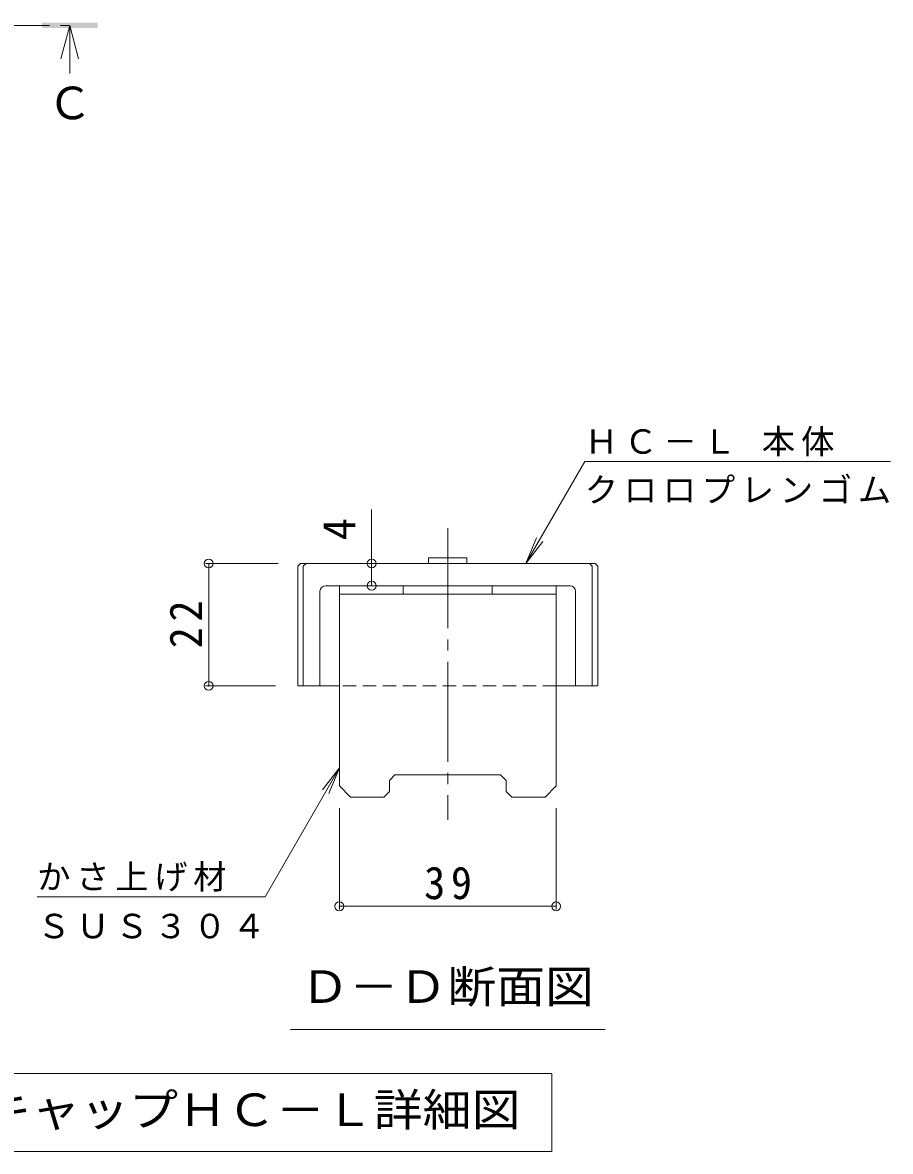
# Model space of a CAD drawing. Units: millimetres on the paper, enlarged 10 times, with parts at other scales. Extents: x -1321 to 1678, y -1966 to 1518.
# Drawn here: x 772 to 1553, y 167 to 1182 of the extents above; entities that cross this region are included whole.
import ezdxf
from ezdxf.enums import TextEntityAlignment as Align

# ---------------------------------------------------------------- set-up
doc = ezdxf.new("R2010")
doc.units = ezdxf.units.MM
doc.header["$LTSCALE"] = 10
doc.header["$PDMODE"] = 32
doc.header["$PDSIZE"] = 8
for name, pattern in [('CHAIN1', [8, 5, -1, 1, -1]), ('CHAIN2', [12, 9, -1, 1, -1]), ('DASHED1', [1.8, 1.2, -0.6])]:
    doc.linetypes.add(name, pattern=pattern)
for name, color, linetype, lineweight in [('D-4', 7, 'Continuous', 9), ('D-5', 7, 'Continuous', 9), ('D-7', 6, 'Continuous', 9), ('D-8', 4, 'Continuous', 9)]:
    doc.layers.add(name, color=color, linetype=linetype, lineweight=lineweight)
doc.styles.add('ＭＳ ゴシック', font='')
doc.styles.get('ＭＳ ゴシック').set_extended_font_data('MS Gothic')

msp = doc.modelspace()

# ---------------------------------------------------------------- linework, layer by layer
at = {"layer": 'D-4'}
for p, q in [((1225.21, 695.91), (1278.11, 787.55)), ((1553.11, 787.55), (1278.11, 787.55)), ((1086.39, 695.91), (1086.39, 744.47)), ((1225.21, 695.91), (1234.77, 719.01)), ((1225.21, 695.91), (1240.42, 715.75)), ((936.78, 695.91), (1002.38, 695.91)), ((939.78, 695.91), (939.78, 585.91)), ((1086.39, 675.91), (1086.39, 695.91)), ((936.78, 585.91), (999.88, 585.91)), ((1057.38, 512.16), (990.46, 396.26)), ((1057.38, 512.16), (1042.16, 492.33)), ((1057.38, 512.16), (1047.81, 489.07)), ((1057.38, 384.66), (1057.38, 475.91)), ((1252.38, 384.66), (1252.38, 475.91)), ((785.46, 396.26), (990.46, 396.26)), ((1252.38, 387.66), (1057.38, 387.66))]:
    msp.add_line(p, q, dxfattribs=at)
for p in [(939.78, 695.91), (1086.39, 695.91), (1086.39, 675.91), (939.78, 585.91), (1057.38, 387.66), (1252.38, 387.66)]:
    msp.add_point(p, dxfattribs=at)
at = {"layer": 'D-5', "color": 4, "linetype": 'CHAIN1'}
msp.add_line((346.61, 1179.82), (814.13, 1179.82), dxfattribs=at)
at = {"layer": 'D-5', "color": 4}
for q in [(806.79, 1149.82), (822.79, 1149.82), (814.79, 1136.58)]:
    msp.add_line((814.79, 1179.82), q, dxfattribs=at)
at = {"layer": 'D-5'}
for p, q in [((1013.38, 277), (1296.38, 277)), ((584.91, 237.27), (1248.44, 237.27)), ((1248.44, 237.27), (1248.44, 167.27)), ((584.91, 167.27), (1248.44, 167.27))]:
    msp.add_line(p, q, dxfattribs=at)
at = {"layer": 'D-5', "color": 4}
msp.add_solid([(789.79, 1177.32), (839.79, 1177.32), (789.79, 1182.32), (839.79, 1182.32)], dxfattribs=at)
at = {"layer": 'D-7', "linetype": 'CHAIN2'}
msp.add_line((1154.88, 727.65), (1154.88, 465.53), dxfattribs=at)
at = {"layer": 'D-7'}
for p, q in [((1137.61, 700.91), (1137.61, 695.91)), ((1172.14, 700.91), (1137.61, 700.91)), ((1172.14, 700.91), (1172.14, 695.91)), ((1019.88, 693.41), (1022.38, 695.91)), ((1019.88, 693.41), (1019.88, 585.91)), ((1287.37, 695.91), (1022.38, 695.91)), ((1024.88, 693.41), (1027.38, 695.91)), ((1024.88, 693.41), (1024.88, 585.91)), ((1284.88, 693.41), (1282.37, 695.91)), ((1284.88, 693.41), (1284.88, 585.91)), ((1289.87, 693.41), (1287.37, 695.91)), ((1289.87, 693.41), (1289.87, 585.91)), ((1039.87, 670.91), (1039.87, 585.91)), ((1264.87, 675.91), (1044.88, 675.91)), ((1269.88, 670.91), (1269.88, 585.91)), ((1057.38, 585.91), (1019.88, 585.91)), ((1289.87, 585.91), (1252.38, 585.91))]:
    msp.add_line(p, q, dxfattribs=at)
at = {"layer": 'D-7', "linetype": 'DASHED1'}
msp.add_line((1252.38, 585.91), (1057.38, 585.91), dxfattribs=at)
at = {"layer": 'D-7'}
for centre, start, end in [((1044.88, 670.91), 90, 180), ((1264.87, 670.91), 0, 90)]:
    msp.add_arc(centre, 5, start, end, dxfattribs=at)
at = {"layer": 'D-8'}
for p, q in [((1057.38, 675.91), (1252.38, 675.91)), ((1057.38, 495.91), (1057.38, 675.91)), ((1114.88, 668.41), (1114.88, 675.91)), ((1194.88, 668.41), (1194.88, 675.91)), ((1252.38, 495.91), (1252.38, 675.91)), ((1057.38, 668.41), (1252.38, 668.41)), ((1107.38, 505.91), (1202.38, 505.91)), ((1057.38, 495.91), (1067.38, 485.91)), ((1207.38, 490.91), (1212.38, 485.91)), ((1252.38, 495.91), (1242.38, 485.91)), ((1242.38, 485.91), (1212.38, 485.91))]:
    msp.add_line(p, q, dxfattribs=at)
for points in [[(1102.38, 490.91), (1102.38, 500.91), (1107.38, 505.91)], [(1207.38, 490.91), (1207.38, 500.91), (1202.38, 505.91)], [(1102.38, 490.91), (1097.38, 485.91), (1067.38, 485.91)]]:
    msp.add_lwpolyline(points, dxfattribs=at)

# ---------------------------------------------------------------- texts
at = {"layer": 'D-4', "color": 2, "style": 'ＭＳ ゴシック'}
msp.add_text('4', height=29.33, rotation=90, dxfattribs=at).set_placement((1080.39, 716.86), align=Align.BOTTOM_LEFT)
at = {"layer": 'D-4', "char_height": 21.99, "attachment_point": 7, "style": 'ＭＳ ゴシック'}
for s, insert in [('\\T1.18;ＨＣ－Ｌ\\~本体', (1278.11, 792.21)), ('\\T1.17;クロロプレンゴム', (1278.11, 749.84)), ('\\T1.17;かさ上げ材', (785.46, 400.92)), ('\\T1.17;ＳＵＳ３０４', (785.46, 358.55))]:
    msp.add_mtext(s, dxfattribs=dict(at, insert=insert))
at = {"layer": 'D-4', "color": 2, "insert": (933.78, 619.66), "char_height": 29.33, "attachment_point": 7, "rotation": 90, "style": 'ＭＳ ゴシック'}
msp.add_mtext('\\T1.27;\\W0.95;22', dxfattribs=at)
at = {"layer": 'D-4', "color": 2, "insert": (1133.63, 393.66), "char_height": 29.33, "attachment_point": 7, "style": 'ＭＳ ゴシック'}
msp.add_mtext('\\T1.27;\\W0.95;39', dxfattribs=at)
at = {"layer": 'D-5', "color": 2, "style": 'ＭＳ ゴシック'}
msp.add_text('Ｃ', height=29.33, dxfattribs=at).set_placement((794.79, 1086.58), align=Align.BOTTOM_LEFT)
at = {"layer": 'D-5', "color": 2, "style": 'ＭＳ ゴシック', "width": 1.1}
for s, p in [('Ｄ－Ｄ断面図', (1022.38, 292)), ('ボルトキャップＨＣ－Ｌ詳細図', (604.17, 181.27))]:
    msp.add_text(s, height=29.33, dxfattribs=at).set_placement(p, align=Align.BOTTOM_LEFT)

doc.saveas('drawing.dxf')
